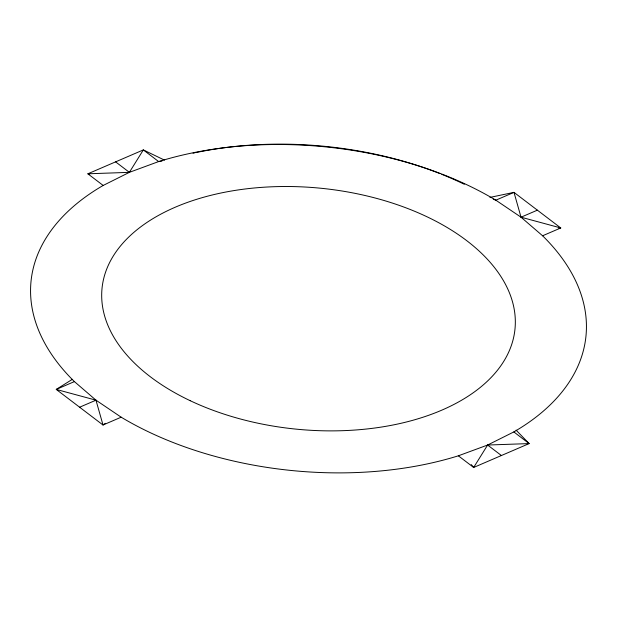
<?xml version="1.0" encoding="UTF-8"?>
<svg xmlns="http://www.w3.org/2000/svg" width="617" height="617" viewBox="0 0 617 617"><rect width="100%" height="100%" fill="white"/><g stroke="black" fill="none" stroke-linecap="round" stroke-linejoin="round"><path stroke-width="0.93" d="M493.268 199.214L495.829 200.186L521.026 217.199L542.59 235.779A278.822 162.703 5.6 0 1 513.83 431.923L487.623 445.034L458.354 455.809A278.822 162.703 5.6 0 1 121.171 417.192L95.974 400.178L74.41 381.599A278.822 162.703 5.6 0 1 103.17 185.455L129.377 172.344L143.337 149.916L164.477 160.112M516.09 430.142L529.139 443.584L487.623 445.034L473.663 467.462L458.354 455.809M105.33 423.324L103.008 425.013L56.247 389.42L72.366 379.324M74.41 381.599L56.247 389.42L95.974 400.178L103.008 425.013L121.171 417.192M79.624 407.212L95.974 400.178M489.937 197.401L513.992 192.365L521.026 217.199L537.376 210.166M542.59 235.779L560.753 227.958L513.992 192.365L495.829 200.186A278.822 162.703 5.6 0 0 158.646 161.569L129.377 172.344L87.861 173.801L103.17 185.455M161.986 161.045L158.646 161.569L143.337 149.916L87.861 173.801L89.588 174.488M558.902 228.221L560.753 227.958L521.026 217.199M513.83 431.923L529.139 443.584L473.663 467.462L471.234 464.586M115.595 161.855L129.377 172.344M487.623 445.034L501.405 455.523M193.028 153.209A267.662 156.194 5.6 0 1 194.933 152.792M195.89 152.592A267.662 156.194 5.6 0 1 439.998 173.624M441.78 174.333A267.662 156.194 5.6 0 1 464.331 184.282M190.237 400.711A207.482 121.079 5.6 0 0 514.586 332.293A207.482 121.079 5.6 0 0 220.678 193.067A207.482 121.079 5.6 0 0 190.237 400.711"/></g></svg>
